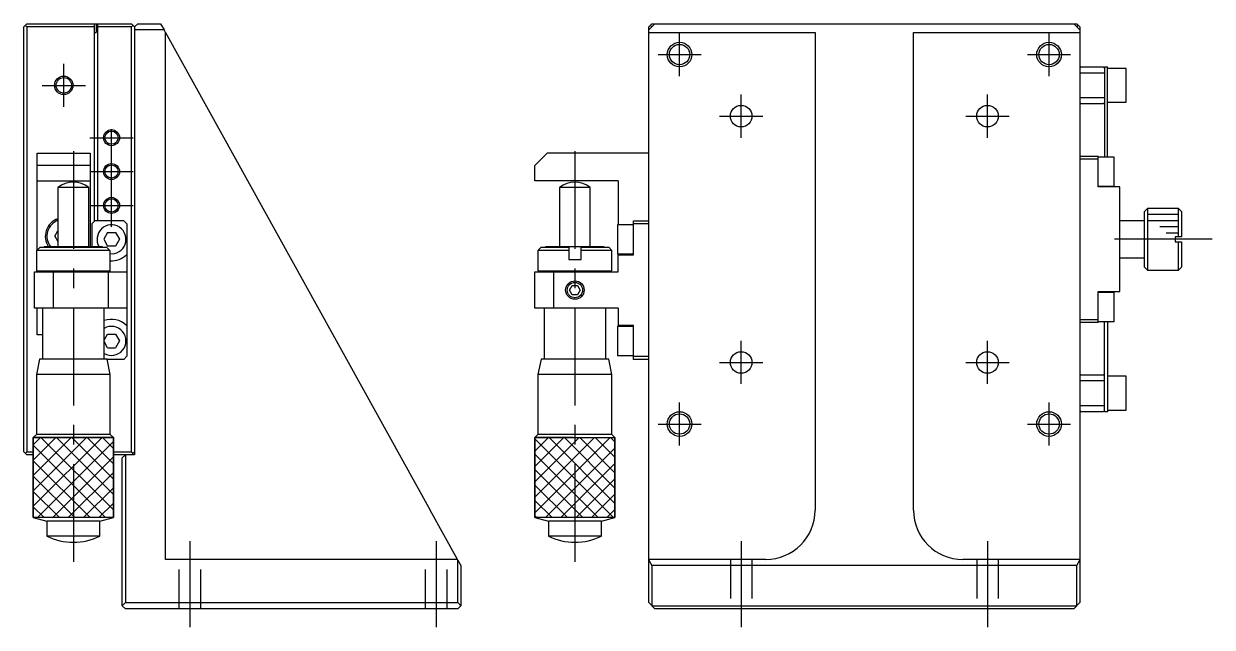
# Model space of a CAD drawing. Extents: x 0 to 393, y -8 to 273.
# Drawn here: x 200 to 393, y 90.9 to 188.9 of the extents above; entities that cross this region are included whole.
import ezdxf

# ---------------------------------------------------------------- set-up
doc = ezdxf.new("R2010")
doc.units = 0
doc.header["$LTSCALE"] = 0.5
doc.linetypes.add('CENTER', pattern=[50.8, 31.75, -6.35, 6.35, -6.35])
doc.linetypes.add('DASHED', pattern=[19.05, 12.7, -6.35])
for name, color, linetype in [('MSM_CENTER', 1, 'CENTER'), ('MSM_CONTINUOUS', 7, 'CONTINUOUS'), ('MSM_DASHED', 4, 'DASHED'), ('MSM_NARROW', 5, 'CONTINUOUS')]:
    doc.layers.add(name, color=color, linetype=linetype)

msp = doc.modelspace()

# ---------------------------------------------------------------- linework, layer by layer
at = {"layer": 'MSM_CENTER'}
for p, q in [((306.5, 180.405071), (306.5, 187.405071)), ((366.5, 180.405071), (366.5, 187.405071)), ((303, 183.905071), (310, 183.905071)), ((363, 183.905071), (370, 183.905071)), ((206.5, 175.405071), (206.5, 182.405071)), ((203, 178.905071), (210, 178.905071)), ((316.5, 170.405071), (316.5, 177.405071)), ((356.5, 170.405071), (356.5, 177.405071)), ((214.25, 155.905071), (214.25, 173.905071)), ((313, 173.905071), (320, 173.905071)), ((353, 173.905071), (360, 173.905071)), ((210.75, 170.405071), (217.75, 170.405071)), ((208.05, 168.205063), (208.05, 99.705064)), ((289.5, 168.205063), (289.5, 99.705064)), ((210.75, 164.905071), (217.75, 164.905071)), ((210.75, 159.405071), (217.75, 159.405071)), ((393, 153.905071), (376, 153.905071)), ((316.5, 130.405071), (316.5, 137.405071)), ((356.5, 130.405071), (356.5, 137.405071)), ((313, 133.905071), (320, 133.905071)), ((353, 133.905071), (360, 133.905071)), ((306.5, 120.405071), (306.5, 127.405071)), ((366.5, 120.405071), (366.5, 127.405071)), ((303, 123.905071), (310, 123.905071)), ((363, 123.905071), (370, 123.905071)), ((227, 90.905071), (227, 104.905071)), ((267, 90.905071), (267, 104.905071)), ((316.5, 104.905071), (316.5, 90.905071)), ((356.5, 104.905071), (356.5, 90.905071))]:
    msp.add_line(p, q, dxfattribs=at)
at = {"layer": 'MSM_CONTINUOUS'}
for p, q in [((200, 188.405071), (200.5, 188.905071)), ((200, 119.405071), (200, 188.405071)), ((200.5, 188.405071), (200.25, 188.655071)), ((200.5, 188.905071), (217.5, 188.905071)), ((200.5, 188.405071), (200.5, 119.405071)), ((211.5, 188.405071), (200.5, 188.405071)), ((211.5, 156.855071), (211.5, 188.905071)), ((211.5, 187.505071), (211.75, 187.505071)), ((211.75, 188.905071), (211.75, 187.505071)), ((212, 188.905071), (212, 156.905071)), ((217.5, 188.405071), (212, 188.405071)), ((217.5, 188.905071), (218, 188.405071)), ((217.75, 188.655071), (217.5, 188.405071)), ((217.5, 119.405071), (217.5, 188.405071)), ((218.5, 188.905071), (218, 188.405071)), ((218, 188.405071), (218, 118.905071)), ((222.775113, 187.905071), (218, 187.905071)), ((218.5, 188.905071), (222.220803, 188.905071)), ((222.220803, 188.905071), (222.775113, 187.905071)), ((223, 187.499363), (222.775113, 187.905071)), ((223, 101.905071), (223, 187.499363)), ((223, 187.499363), (266.011219, 109.905071)), ((302, 188.905071), (301.5, 188.405071)), ((302.5, 188.905071), (301.5, 187.905071)), ((301.5, 94.905071), (301.5, 188.405071)), ((301.5, 187.499363), (328.5, 187.499363)), ((301.75, 188.655071), (302, 188.405071)), ((302, 188.905071), (371, 188.905071)), ((328.5, 187.499363), (328.5, 109.905071)), ((344.5, 187.499363), (371.5, 187.499363)), ((344.5, 109.905071), (344.5, 187.499363)), ((371.5, 187.905071), (370.5, 188.905071)), ((371.5, 188.405071), (371, 188.905071)), ((371, 188.405071), (371.25, 188.655071)), ((371.5, 188.405071), (371.5, 94.905071)), ((371.7, 181.905071), (371.5, 181.705071)), ((371.7, 181.905071), (375.3, 181.905071)), ((375.5, 181.705071), (375.3, 181.905071)), ((375.5, 181.905071), (375.5, 167.255071)), ((375.5, 181.905071), (376, 181.905071)), ((376, 167.255071), (376, 181.905071)), ((379, 181.655071), (376, 181.655071)), ((379, 176.155071), (379, 181.655071)), ((375.5, 180.905071), (371.5, 180.905071)), ((371.5, 176.905071), (375.5, 176.905071)), ((371.5, 176.105071), (371.7, 175.905071)), ((375.3, 175.905071), (371.7, 175.905071)), ((375.3, 175.905071), (375.5, 176.105071)), ((376, 176.155071), (379, 176.155071)), ((202.2, 167.905071), (210.8, 167.905071)), ((202.2, 152.170141), (202.2, 167.905071)), ((210.8, 167.905071), (210.8, 152.705071)), ((285, 167.905071), (283, 165.905071)), ((301.5, 167.905071), (285, 167.905071)), ((371.5, 167.405071), (374.5, 167.405071)), ((374.5, 166.905071), (371.5, 166.905071)), ((374.5, 162.405071), (374.5, 167.405071)), ((377.1, 167.255071), (374.5, 167.255071)), ((377.1, 162.555071), (377.1, 167.255071)), ((210.8, 165.905071), (202.2, 165.905071)), ((283, 163.405071), (283, 165.905071)), ((202.2, 163.405071), (210.8, 163.405071)), ((210.549996, 162.327562), (205.550004, 162.327562)), ((205.550004, 162.327562), (205.550004, 152.705068)), ((210.549996, 152.705071), (210.549996, 162.327562)), ((296.5, 163.405071), (283, 163.405071)), ((291.999996, 162.327562), (287.000004, 162.327562)), ((287.000004, 162.327562), (287.000004, 152.705071)), ((291.999996, 152.705071), (291.999996, 162.327562)), ((296.5, 163.405071), (296.5, 156.255071)), ((374.5, 162.555071), (377.1, 162.555071)), ((378, 162.405071), (374.5, 162.405071)), ((375.5, 162.555071), (375.5, 162.405071)), ((376, 162.405071), (376, 162.555071)), ((378, 145.405071), (378, 162.405071)), ((382.5, 158.905071), (382, 158.405071)), ((382, 149.405071), (382, 158.405071)), ((382.5, 158.905071), (382.5, 148.905071)), ((387.5, 158.905071), (382.5, 158.905071)), ((387.5, 154.305071), (387.5, 158.905071)), ((388, 158.405071), (387.5, 158.905071)), ((388, 158.405071), (388, 154.305071)), ((211.55, 156.905071), (211.05, 156.405071)), ((211.05, 156.405071), (211.05, 152.705071)), ((216.25, 156.905071), (211.55, 156.905071)), ((216.75, 156.405071), (216.25, 156.905071)), ((216.75, 156.405071), (216.75, 134.905071)), ((299, 151.357543), (299, 156.905071)), ((299, 156.905071), (301.5, 156.905071)), ((301.5, 156.405071), (299, 156.405071)), ((382, 156.905071), (378, 156.905071)), ((205.056624, 154.405071), (205.550004, 155.259629)), ((205.056624, 154.405071), (205.550004, 153.550512)), ((213.614915, 155.005071), (212.979829, 153.905071)), ((213.614915, 155.005071), (214.885085, 155.005071)), ((214.885085, 155.005071), (215.520171, 153.905071)), ((296.4, 156.255071), (296.4, 151.555071)), ((299, 156.255071), (296.4, 156.255071)), ((202.13392, 152.105071), (202.641673, 152.605071)), ((202.641673, 152.605071), (213.458327, 152.605071)), ((212.8, 152.705071), (203.3, 152.705071)), ((203.3, 152.705071), (203.3, 152.605071)), ((212.8, 152.605071), (212.8, 152.705071)), ((212.979829, 153.905071), (213.614915, 152.805071)), ((213.458327, 152.605071), (213.96608, 152.105071)), ((214.885085, 152.805071), (213.614915, 152.805071)), ((215.520171, 153.905071), (214.885085, 152.805071)), ((284, 152.605071), (283.5, 152.105071)), ((284, 152.605071), (288.5, 152.605071)), ((294.25, 152.705071), (284.75, 152.705071)), ((284.75, 152.705071), (284.75, 152.60509)), ((288.5, 152.605071), (288.5, 150.605071)), ((290.5, 150.605071), (290.5, 152.605071)), ((290.5, 152.605071), (295, 152.605071)), ((294.25, 152.60509), (294.25, 152.705071)), ((295.5, 152.105071), (295, 152.605071)), ((388, 154.305071), (387, 154.305071)), ((387, 154.305071), (387, 153.505071)), ((387, 153.505071), (388, 153.505071)), ((387.5, 148.905071), (387.5, 153.505071)), ((388, 153.505071), (388, 149.405071)), ((202.05, 150.605071), (202.13392, 150.605071)), ((202.05, 150.605071), (202.05, 148.805071)), ((202.13392, 150.605071), (202.13392, 152.105071)), ((213.96608, 152.105071), (202.13392, 152.105071)), ((213.96608, 152.105071), (213.96608, 150.605071)), ((213.96608, 150.605071), (214.05, 150.605071)), ((214.05, 148.805071), (214.05, 150.605071)), ((216.75, 151.357543), (216.680821, 151.386915)), ((288.5, 152.105071), (283.5, 152.105071)), ((283.5, 152.105071), (283.5, 148.805071)), ((288.5, 150.605071), (290.5, 150.605071)), ((295.5, 152.105071), (290.5, 152.105071)), ((295.5, 148.805071), (295.5, 152.105071)), ((296.4, 151.555071), (299, 151.555071)), ((296.5, 148.605071), (296.5, 151.555071)), ((296.5, 151.386915), (299, 151.386915)), ((299, 151.357543), (296.5, 151.357543)), ((378, 150.905071), (382, 150.905071)), ((202.05, 148.805071), (214.05, 148.805071)), ((202.05, 148.805071), (202.25, 148.605071)), ((202.2, 148.605071), (202.2, 148.655071)), ((213.85, 148.605071), (214.05, 148.805071)), ((283.5, 148.805071), (295.5, 148.805071)), ((283.5, 148.805071), (283.7, 148.605071)), ((295.3, 148.605071), (295.5, 148.805071)), ((382, 149.405071), (382.5, 148.905071)), ((382.5, 148.905071), (387.5, 148.905071)), ((387.5, 148.905071), (388, 149.405071)), ((201.75, 142.705071), (201.75, 148.605071)), ((201.75, 148.605071), (216.75, 148.605071)), ((204.75, 148.605071), (204.75, 142.705071)), ((213.75, 142.705071), (213.75, 148.605071)), ((283, 142.705071), (283, 148.605071)), ((283, 148.605071), (296.5, 148.605071)), ((286, 148.605071), (286, 142.705071)), ((288.633975, 145.655071), (289.066987, 146.405071)), ((289.066987, 144.905071), (288.633975, 145.655071)), ((289.066987, 146.405071), (289.933013, 146.405071)), ((289.933013, 144.905071), (289.066987, 144.905071)), ((289.933013, 146.405071), (290.366025, 145.655071)), ((290.366025, 145.655071), (289.933013, 144.905071)), ((374.5, 145.405071), (378, 145.405071)), ((374.5, 140.405071), (374.5, 145.405071)), ((377.1, 145.255071), (374.5, 145.255071)), ((375.5, 145.405071), (375.5, 145.255071)), ((376, 145.255071), (376, 145.405071)), ((377.1, 140.555071), (377.1, 145.255071)), ((216.75, 142.705071), (201.75, 142.705071)), ((202.2, 138.405071), (202.2, 142.705071)), ((203.05, 142.705071), (203.05, 134.455071)), ((213.05, 134.455071), (213.05, 142.705071)), ((296.5, 142.705071), (283, 142.705071)), ((284.5, 142.705071), (284.5, 134.455071)), ((294.5, 134.455071), (294.5, 142.705071)), ((296.5, 142.705071), (296.5, 139.755071)), ((371.5, 140.905071), (374.5, 140.905071)), ((216.680821, 139.923226), (216.75, 139.952598)), ((296.4, 139.755071), (296.4, 135.055071)), ((299, 139.755071), (296.4, 139.755071)), ((296.5, 139.952598), (299, 139.952598)), ((299, 139.923226), (296.5, 139.923226)), ((299, 134.405071), (299, 139.952598)), ((374.5, 140.405071), (371.5, 140.405071)), ((374.5, 140.555071), (377.1, 140.555071)), ((375.5, 125.905071), (375.5, 140.555071)), ((376, 140.555071), (376, 125.905071)), ((203.05, 138.405071), (202.2, 138.405071)), ((213.05, 137.52661), (213.614915, 138.505071)), ((213.614915, 136.305071), (213.05, 137.283532)), ((213.614915, 138.505071), (214.885085, 138.505071)), ((214.885085, 138.505071), (215.520171, 137.405071)), ((215.520171, 137.405071), (214.885085, 136.305071)), ((213.614915, 136.305071), (214.885085, 136.305071)), ((202.550003, 134.455071), (202.050004, 131.955072)), ((213.549997, 134.455071), (202.550003, 134.455071)), ((214.049996, 131.955072), (213.549997, 134.455071)), ((216.25, 134.405071), (213.559997, 134.405071)), ((216.25, 134.405071), (216.75, 134.905071)), ((284.000003, 134.455071), (283.500004, 131.955072)), ((294.999997, 134.455071), (284.000003, 134.455071)), ((295.499996, 131.955072), (294.999997, 134.455071)), ((296.4, 135.055071), (299, 135.055071)), ((299, 134.905071), (301.5, 134.905071)), ((301.5, 134.405071), (299, 134.405071)), ((214.049996, 131.955072), (202.050004, 131.955072)), ((202.050004, 131.955072), (202.050004, 122.205067)), ((214.049996, 122.205067), (214.049996, 131.955072)), ((295.499996, 131.955072), (283.500004, 131.955072)), ((283.500004, 131.955072), (283.500004, 122.205067)), ((295.499996, 122.205067), (295.499996, 131.955072)), ((371.7, 131.905071), (371.5, 131.705071)), ((371.7, 131.905071), (375.3, 131.905071)), ((375.5, 131.705071), (375.3, 131.905071)), ((379, 131.655071), (376, 131.655071)), ((379, 126.155071), (379, 131.655071)), ((375.5, 130.905071), (371.5, 130.905071)), ((371.5, 126.905071), (375.5, 126.905071)), ((371.5, 126.105071), (371.7, 125.905071)), ((375.3, 125.905071), (371.7, 125.905071)), ((375.3, 125.905071), (375.5, 126.105071)), ((376, 125.905071), (375.5, 125.905071)), ((376, 126.155071), (379, 126.155071)), ((202.050004, 122.205067), (201.550001, 121.705065)), ((201.550001, 121.705065), (214.549999, 121.705065)), ((201.550001, 108.705064), (201.550001, 121.705065)), ((214.049996, 122.205067), (202.050004, 122.205067)), ((214.549999, 121.705065), (214.049996, 122.205067)), ((214.549999, 121.705065), (214.549999, 108.705064)), ((283.500004, 122.205067), (283.000001, 121.705065)), ((283.000001, 121.705065), (295.999999, 121.705065)), ((283.000001, 108.705064), (283.000001, 121.705065)), ((295.499996, 122.205067), (283.500004, 122.205067)), ((295.999999, 121.705065), (295.499996, 122.205067)), ((295.999999, 121.705065), (295.999999, 108.705064)), ((200.5, 118.905071), (200, 119.405071)), ((200.25, 119.155071), (200.5, 119.405071)), ((200.5, 119.405071), (201.550001, 119.405071)), ((201.550001, 118.905071), (200.5, 118.905071)), ((214.549999, 119.405071), (217.5, 119.405071)), ((218, 118.905071), (214.549999, 118.905071)), ((216, 118.405071), (216.5, 118.905071)), ((216, 94.405071), (216, 118.405071)), ((216.5, 118.905071), (216.5, 94.905071)), ((217.5, 119.405071), (217.75, 119.155071)), ((218, 119.405071), (217.5, 118.905071)), ((201.550001, 108.705064), (203.75, 108.115576)), ((214.549999, 108.705064), (201.550001, 108.705064)), ((212.35, 108.115576), (203.75, 108.115576)), ((203.75, 108.115576), (203.75, 105.705065)), ((212.35, 108.115576), (214.549999, 108.705064)), ((212.35, 105.705065), (212.35, 108.115576)), ((270.445691, 101.905071), (266.011219, 109.905071)), ((283.000001, 108.705064), (285.2, 108.115576)), ((295.999999, 108.705064), (283.000001, 108.705064)), ((293.8, 108.115576), (285.2, 108.115576)), ((285.2, 108.115576), (285.2, 105.705065)), ((293.8, 108.115576), (295.999999, 108.705064)), ((293.8, 105.705065), (293.8, 108.115576)), ((212.35, 105.705065), (203.75, 105.705065)), ((293.8, 105.705065), (285.2, 105.705065)), ((270.445691, 101.905071), (223, 101.905071)), ((270.5, 101.807094), (270.445691, 101.905071)), ((270.5, 94.905071), (270.5, 101.807094)), ((270.5, 101.807094), (271, 100.905071)), ((271, 100.905071), (271, 94.405071)), ((320.5, 101.905071), (301.5, 101.905071)), ((301.5, 101.807094), (302, 100.905071)), ((302, 100.905071), (302, 94.405071)), ((371, 100.905071), (302, 100.905071)), ((371.5, 101.905071), (352.5, 101.905071)), ((371, 100.905071), (371.5, 101.807094)), ((371, 94.405071), (371, 100.905071)), ((216.5, 94.905071), (216, 94.405071)), ((216.5, 94.905071), (270.5, 94.905071)), ((271, 94.405071), (270.5, 94.905071)), ((302.5, 93.905071), (301.5, 94.905071)), ((371.5, 94.905071), (370.5, 93.905071)), ((216, 94.405071), (216.5, 93.905071)), ((270.5, 93.905071), (216.5, 93.905071)), ((270.5, 93.905071), (271, 94.405071)), ((302, 94.405071), (371, 94.405071)), ((370.5, 93.905071), (302.5, 93.905071))]:
    msp.add_line(p, q, dxfattribs=at)
for centre, radius in [((306.5, 183.905071), 1.65), ((366.5, 183.905071), 1.65), ((206.5, 178.905071), 1.25), ((316.5, 173.905071), 1.75), ((356.5, 173.905071), 1.75), ((214.25, 170.405071), 1.075), ((214.25, 164.905071), 1.075), ((214.25, 159.405071), 1.075), ((289.5, 145.655071), 1.25), ((316.5, 133.905071), 1.75), ((356.5, 133.905071), 1.75), ((306.5, 123.905071), 1.65), ((366.5, 123.905071), 1.65)]:
    msp.add_circle(centre, radius, dxfattribs=at)
for centre, radius, start, end in [((208.05, 159.205066), 3.999997, 51.317812, 128.68219), ((289.500003, 159.205066), 3.999997, 51.317827, 128.682205), ((206.5, 154.405071), 3, 108.461378, 214.518108), ((206.5, 154.405071), 2.75, 110.209457, 218.183482), ((214.25, 153.905071), 2.35, 263.060739, 210.70635747), ((214.25, 153.905071), 3.5, 266.724171, 313.989014), ((214.25, 137.405071), 3.5, 46.010986, 110.051043), ((214.25, 137.405071), 2.35, 239.293644, 120.7063189), ((320.5, 109.905071), 8, 270, 0), ((352.5, 109.905071), 8, 180, 270), ((208.05, 114.450065), 9.745001, 243.816208, 296.183791), ((289.500002, 114.450065), 9.745001, 243.816202, 296.183785)]:
    msp.add_arc(centre, radius, start, end, dxfattribs=at)
at = {"layer": 'MSM_DASHED'}
for p, q in [((225.25, 93.905071), (225.25, 101.905071)), ((228.75, 93.905071), (228.75, 101.905071)), ((265.25, 93.905071), (265.25, 101.905071)), ((268.75, 93.905071), (268.75, 101.905071)), ((314.75, 101.905071), (314.75, 93.905071)), ((318.25, 101.905071), (318.25, 93.905071)), ((354.75, 101.905071), (354.75, 93.905071)), ((358.25, 101.905071), (358.25, 93.905071))]:
    msp.add_line(p, q, dxfattribs=at)
at = {"layer": 'MSM_NARROW'}
for p, q in [((387.5, 157.905071), (382.5, 157.905071)), ((387.5, 156.905071), (382.5, 156.905071)), ((387.5, 155.905071), (384.5, 155.905071)), ((387.5, 154.905071), (385.5, 154.905071)), ((214.544989, 121.705065), (201.550001, 121.705065)), ((201.550001, 121.705065), (201.550001, 108.705064)), ((201.550001, 120.550001), (202.705065, 121.705065)), ((201.550001, 118.050001), (205.205065, 121.705065)), ((201.550001, 115.550001), (207.705065, 121.705065)), ((201.550001, 113.050001), (210.205065, 121.705065)), ((201.550001, 110.550001), (212.705065, 121.705065)), ((202.794935, 121.705065), (214.549999, 109.950001)), ((205.294935, 121.705065), (214.549999, 112.450001)), ((207.794935, 121.705065), (214.549999, 114.950001)), ((210.294935, 121.705065), (214.549999, 117.450001)), ((212.794935, 121.705065), (214.549999, 119.950001)), ((214.549999, 108.705064), (214.549999, 121.705065)), ((289.244845, 121.705065), (283.000001, 121.705065)), ((283.000001, 121.705065), (283.000001, 108.705064)), ((283.000001, 119.500001), (285.205065, 121.705065)), ((283.000001, 117.000001), (287.705065, 121.705065)), ((283.000001, 114.500001), (290.205065, 121.705065)), ((283.000001, 112.000001), (292.705065, 121.705065)), ((283.000001, 109.500001), (295.205065, 121.705065)), ((285.294935, 121.705065), (295.999999, 111.000001)), ((287.794935, 121.705065), (295.999999, 113.500001)), ((290.294935, 121.705065), (295.999999, 116.000001)), ((292.794935, 121.705065), (295.999999, 118.500001)), ((295.294935, 121.705065), (295.999999, 121.000001)), ((295.999999, 108.705064), (295.999999, 121.705065)), ((201.550001, 120.449999), (213.294936, 108.705064)), ((202.205064, 108.705064), (214.549999, 121.049999)), ((283.000001, 121.499999), (295.794936, 108.705064)), ((284.705064, 108.705064), (295.999999, 119.999999)), ((201.550001, 117.949999), (210.794936, 108.705064)), ((204.705064, 108.705064), (214.549999, 118.549999)), ((283.000001, 118.999999), (293.294936, 108.705064)), ((207.205064, 108.705064), (214.549999, 116.049999)), ((283.000001, 116.499999), (290.794936, 108.705064)), ((287.205064, 108.705064), (295.999999, 117.499999)), ((201.550001, 115.449999), (208.294936, 108.705064)), ((283.000001, 113.999999), (288.294936, 108.705064)), ((289.705064, 108.705064), (295.999999, 114.999999)), ((201.550001, 112.949999), (205.794936, 108.705064)), ((209.705064, 108.705064), (214.549999, 113.549999)), ((292.205064, 108.705064), (295.999999, 112.499999)), ((201.550001, 110.449999), (203.294936, 108.705064)), ((212.205064, 108.705064), (214.549999, 111.049999)), ((283.000001, 111.499999), (285.794936, 108.705064)), ((214.544989, 108.705064), (201.550001, 108.705064)), ((283.000001, 108.999999), (283.294936, 108.705064)), ((289.244845, 108.705064), (283.000001, 108.705064)), ((294.705064, 108.705064), (295.999999, 109.999999))]:
    msp.add_line(p, q, dxfattribs=at)
for centre, radius in [((306.5, 183.905071), 2), ((366.5, 183.905071), 2), ((206.5, 178.905071), 1.5), ((214.25, 170.405071), 1.3), ((214.25, 164.905071), 1.3), ((214.25, 159.405071), 1.3), ((289.5, 145.655071), 1.5), ((306.5, 123.905071), 2), ((366.5, 123.905071), 2)]:
    msp.add_circle(centre, radius, dxfattribs=at)

doc.saveas('drawing.dxf')
